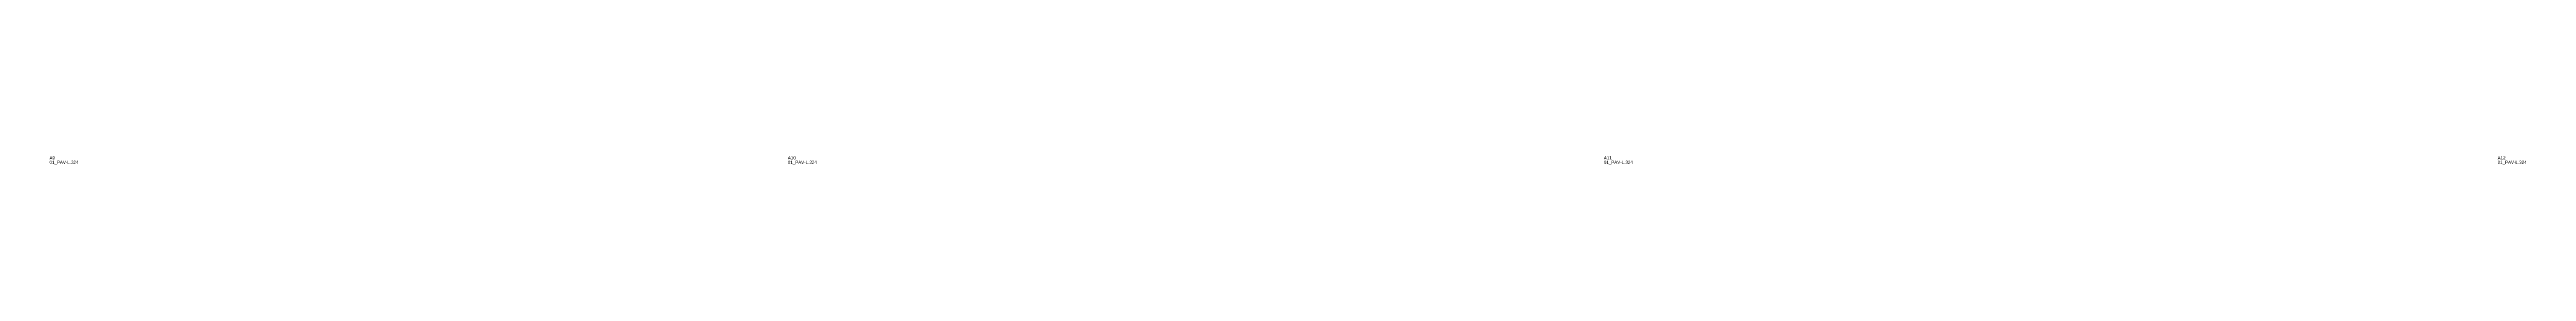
# Model space of a CAD drawing. Header units: metres. Extents: x 222 to 20031, y 140 to 212.
# Drawn here: x 5163 to 9051, y 184 to 197 of the extents above; entities that cross this region are included whole.
import ezdxf

# ---------------------------------------------------------------- set-up
doc = ezdxf.new("R2010")
doc.units = ezdxf.units.M
doc.layers.add('3', color=3, linetype='CONTINUOUS')
doc.layers.add('AUX00', color=7, linetype='CONTINUOUS')
doc.styles.add('STR_STANDARD', font='arial.ttf')

msp = doc.modelspace()

# ---------------------------------------------------------------- texts
at = {"layer": '3', "style": 'STR_STANDARD'}
for s, p in [('A9', (5163.2, 192)), ('A9', (5163.2, 192)), ('A10', (6322.2, 192)), ('A10', (6322.2, 192)), ('A11', (7603.2, 192)), ('A11', (7603.2, 192)), ('A12', (9006.2, 192)), ('A12', (9006.2, 192))]:
    msp.add_text(s, height=5, dxfattribs=at).set_placement(p)
at = {"layer": 'AUX00', "style": 'STR_STANDARD'}
for p in [(5163.2, 185), (5163.2, 185), (6322.2, 185), (6322.2, 185), (7603.2, 185), (7603.2, 185), (9006.2, 185), (9006.2, 185)]:
    msp.add_text('01_PAV-L.324', height=5, dxfattribs=at).set_placement(p)

doc.saveas('drawing.dxf')
